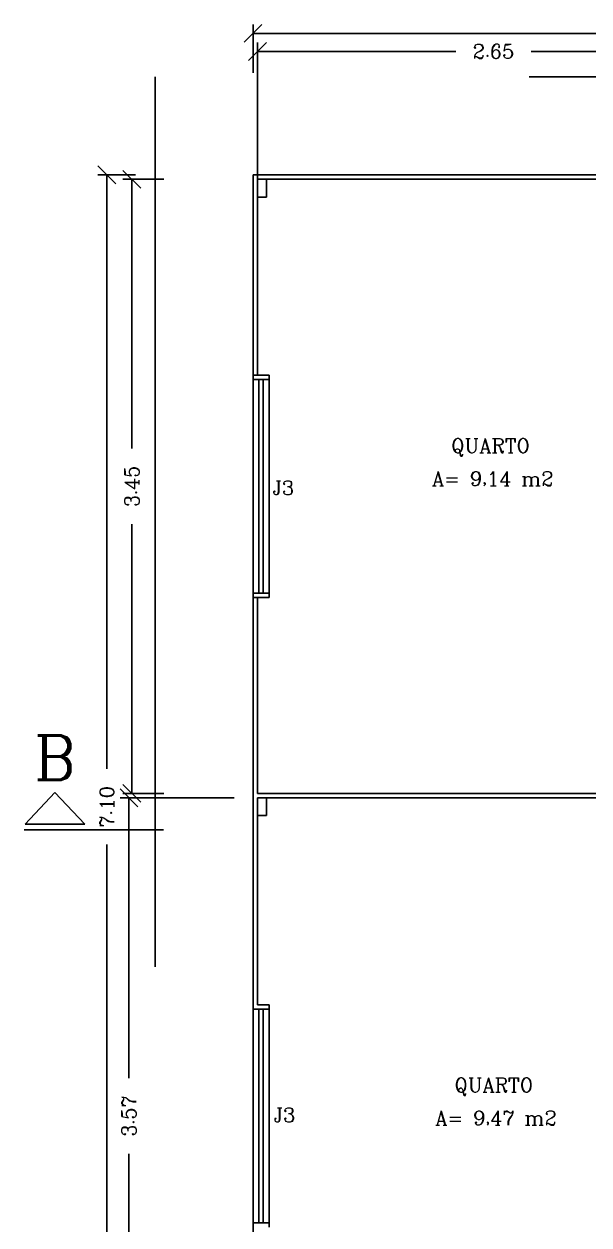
# Model space of a CAD drawing. Extents: x -7 to 295, y -11 to 39.
# Drawn here: x 156.5 to 159.67, y 18.77 to 25.52 of the extents above; entities that cross this region are included whole.
import ezdxf
from ezdxf.enums import TextEntityAlignment as Align

# ---------------------------------------------------------------- set-up
doc = ezdxf.new("R2010")
doc.units = 0
doc.header["$LTSCALE"] = 20
doc.linetypes.add('DASHED2', pattern=[0.375, 0.25, -0.125])
doc.layers.get('0').update_dxf_attribs({"linetype": 'CONTINUOUS'})
doc.layers.get('DEFPOINTS').update_dxf_attribs({"linetype": 'CONTINUOUS'})
for name, color, linetype in [('CORTES', 6, 'CONTINUOUS'), ('COTAS', 244, 'CONTINUOUS'), ('DIM', 244, 'CONTINUOUS'), ('JANELA', 5, 'CONTINUOUS'), ('PAREDE', 250, 'CONTINUOUS'), ('TEXTO', 244, 'CONTINUOUS'), ('VISTAP', 244, 'CONTINUOUS')]:
    doc.layers.add(name, color=color, linetype=linetype)
doc.styles.add('ROMANC', font='romanc.shx', dxfattribs={"height": 0.08})
doc.dimstyles.new('ROMANC', dxfattribs={"dimtxt": 0.1, "dimasz": 0.18, "dimexe": 0.05, "dimexo": 0.0625, "dimgap": 0.09, "dimtad": 0, "dimzin": 0, "dimtxsty": 'ROMANC', "dimblk1": 'NONE', "dimblk2": 'NONE', "dimsah": 1, "dimcen": 0.09, "dimclrd": 244, "dimclre": 244, "dimclrt": 244, "dimazin": 3, "dimtfac": 1, "dimtdec": 4, "dimtofl": 0, "dimtmove": 0, "dimatfit": 3, "dimtolj": 1, "dimtzin": 0})

# ---------------------------------------------------------------- blocks, each defined once
blk = doc.blocks.new('_OBLIQUE')
at = {"color": 0, "linetype": 'BYBLOCK'}
blk.add_line((-0.5, -0.5), (0.5, 0.5), dxfattribs=at)
blk = doc.blocks.new('*D56')
at = {"color": 244, "linetype": 'BYBLOCK'}
for p, q in [((143.3084, 11.4905), (143.3084, 11.7631)), ((149.3084, 11.4905), (149.3084, 11.7631)), ((143.3084, 11.7131), (146.0965, 11.7131)), ((149.3084, 11.7131), (146.5203, 11.7131))]:
    blk.add_line(p, q, dxfattribs=at)
at = {"layer": 'DEFPOINTS', "color": 0, "linetype": 'BYBLOCK'}
for p in [(149.3084, 11.7131), (143.3084, 11.428), (149.3084, 11.428)]:
    blk.add_point(p, dxfattribs=at)
at = {"color": 244, "linetype": 'BYBLOCK', "xscale": 0.1, "yscale": 0.1, "zscale": 0.1, "rotation": 180}
blk.add_blockref('_OBLIQUE', (143.3084, 11.7131), dxfattribs=at)
at = {"color": 244, "linetype": 'BYBLOCK', "xscale": 0.1, "yscale": 0.1, "zscale": 0.1}
blk.add_blockref('_OBLIQUE', (149.3084, 11.7131), dxfattribs=at)
at = {"color": 244, "linetype": 'BYBLOCK', "insert": (146.3084, 11.7131), "char_height": 0.08, "attachment_point": 5, "style": 'ROMANC'}
blk.add_mtext('\\A1;6.00', dxfattribs=at)
blk = doc.blocks.new('*D57')
at = {"color": 244, "linetype": 'BYBLOCK'}
for p, q in [((143.3334, 11.4655), (143.3334, 12.3611)), ((145.9834, 11.4655), (145.9834, 12.3611)), ((143.3334, 12.3111), (144.4465, 12.3111)), ((145.9834, 12.3111), (144.8703, 12.3111))]:
    blk.add_line(p, q, dxfattribs=at)
at = {"layer": 'DEFPOINTS', "color": 0, "linetype": 'BYBLOCK'}
for p in [(145.9834, 12.3111), (143.3334, 11.403), (145.9834, 11.403)]:
    blk.add_point(p, dxfattribs=at)
at = {"color": 244, "linetype": 'BYBLOCK', "xscale": 0.1, "yscale": 0.1, "zscale": 0.1, "rotation": 180}
blk.add_blockref('_OBLIQUE', (143.3334, 12.3111), dxfattribs=at)
at = {"color": 244, "linetype": 'BYBLOCK', "xscale": 0.1, "yscale": 0.1, "zscale": 0.1}
blk.add_blockref('_OBLIQUE', (145.9834, 12.3111), dxfattribs=at)
at = {"color": 244, "linetype": 'BYBLOCK', "insert": (144.6584, 12.3111), "char_height": 0.08, "attachment_point": 5, "style": 'ROMANC'}
blk.add_mtext('\\A1;2.65', dxfattribs=at)
blk = doc.blocks.new('*D59')
at = {"color": 244, "linetype": 'BYBLOCK'}
for p, q in [((143.2459, 11.428), (143.0361, 11.428)), ((143.0861, 11.428), (143.0861, 8.0899)), ((143.0861, 4.328), (143.0861, 7.6661)), ((143.2459, 4.328), (143.0361, 4.328))]:
    blk.add_line(p, q, dxfattribs=at)
at = {"layer": 'DEFPOINTS', "color": 0, "linetype": 'BYBLOCK'}
for p in [(143.3084, 11.428), (143.0861, 4.328), (143.3084, 4.328)]:
    blk.add_point(p, dxfattribs=at)
at = {"color": 244, "linetype": 'BYBLOCK', "xscale": 0.1, "yscale": 0.1, "zscale": 0.1}
for p, rotation in [((143.0861, 11.428), 90), ((143.0861, 4.328), 270)]:
    blk.add_blockref('_OBLIQUE', p, dxfattribs=dict(at, rotation=rotation))
at = {"color": 244, "linetype": 'BYBLOCK', "insert": (143.0861, 7.878), "char_height": 0.08, "attachment_point": 5, "rotation": 90, "style": 'ROMANC'}
blk.add_mtext('\\A1;7.10', dxfattribs=at)
blk = doc.blocks.new('*D61')
at = {"color": 244, "linetype": 'BYBLOCK'}
for p, q in [((143.2709, 11.403), (143.0413, 11.403)), ((143.0913, 11.403), (143.0913, 9.8899)), ((143.0913, 7.953), (143.0913, 9.4661)), ((143.2709, 7.953), (143.0413, 7.953))]:
    blk.add_line(p, q, dxfattribs=at)
at = {"layer": 'DEFPOINTS', "color": 0, "linetype": 'BYBLOCK'}
for p in [(143.3334, 11.403), (143.0913, 7.953), (143.3334, 7.953)]:
    blk.add_point(p, dxfattribs=at)
at = {"color": 244, "linetype": 'BYBLOCK', "xscale": 0.1, "yscale": 0.1, "zscale": 0.1}
for p, rotation in [((143.0913, 11.403), 90), ((143.0913, 7.953), 270)]:
    blk.add_blockref('_OBLIQUE', p, dxfattribs=dict(at, rotation=rotation))
at = {"color": 244, "linetype": 'BYBLOCK', "insert": (143.0913, 9.678), "char_height": 0.08, "attachment_point": 5, "rotation": 90, "style": 'ROMANC'}
blk.add_mtext('\\A1;3.45', dxfattribs=at)
blk = doc.blocks.new('*D62')
at = {"color": 244, "linetype": 'BYBLOCK'}
for p, q in [((143.2709, 7.928), (142.6297, 7.928)), ((142.6797, 7.928), (142.6797, 6.3524)), ((142.6797, 4.353), (142.6797, 5.9286)), ((143.2709, 4.353), (142.6297, 4.353))]:
    blk.add_line(p, q, dxfattribs=at)
at = {"layer": 'DEFPOINTS', "color": 0, "linetype": 'BYBLOCK'}
for p in [(143.3334, 7.928), (142.6797, 4.353), (143.3334, 4.353)]:
    blk.add_point(p, dxfattribs=at)
at = {"color": 244, "linetype": 'BYBLOCK', "xscale": 0.1, "yscale": 0.1, "zscale": 0.1}
for p, rotation in [((142.6797, 7.928), 90), ((142.6797, 4.353), 270)]:
    blk.add_blockref('_OBLIQUE', p, dxfattribs=dict(at, rotation=rotation))
at = {"color": 244, "linetype": 'BYBLOCK', "insert": (142.6797, 6.1405), "char_height": 0.08, "attachment_point": 5, "rotation": 90, "style": 'ROMANC'}
blk.add_mtext('\\A1;3.57', dxfattribs=at)
blk = doc.blocks.new('*D220')
at = {"color": 244, "linetype": 'BYBLOCK'}
for p, q in [((159.456, 16.5318), (159.456, 16.6499)), ((159.456, 16.5999), (159.7441, 16.5999)), ((160.456, 16.5999), (160.1679, 16.5999)), ((160.456, 16.5568), (160.456, 16.6499))]:
    blk.add_line(p, q, dxfattribs=at)
at = {"layer": 'DEFPOINTS', "color": 0, "linetype": 'BYBLOCK'}
for p in [(162.9335, 20.7243), (163.651, 20.7802), (163.651, 20.7193), (160.456, 16.5999), (159.456, 16.4693), (160.456, 16.4943)]:
    blk.add_point(p, dxfattribs=at)
at = {"color": 244, "linetype": 'BYBLOCK', "xscale": 0.1, "yscale": 0.1, "zscale": 0.1, "rotation": 180}
blk.add_blockref('_OBLIQUE', (159.456, 16.5999), dxfattribs=at)
at = {"color": 244, "linetype": 'BYBLOCK', "xscale": 0.1, "yscale": 0.1, "zscale": 0.1}
blk.add_blockref('_OBLIQUE', (160.456, 16.5999), dxfattribs=at)
at = {"color": 244, "linetype": 'BYBLOCK', "char_height": 0.08, "attachment_point": 5, "style": 'ROMANC'}
for s, insert in [('\\A1;{0.75}', (163.2923, 20.7802)), ('\\A1;1.00', (159.956, 16.5999))]:
    blk.add_mtext(s, dxfattribs=dict(at, insert=insert))
blk = doc.blocks.new('*D221')
at = {"color": 244, "linetype": 'BYBLOCK'}
for p, q in [((157.781, 25.2464), (157.781, 25.519)), ((163.781, 25.2464), (163.781, 25.519)), ((157.781, 25.469), (160.5691, 25.469)), ((163.781, 25.469), (160.9929, 25.469)), ((164.5336, 23.7859), (164.6638, 23.7859)), ((164.6138, 23.7859), (164.6138, 22.8708)), ((164.6138, 21.5319), (164.6138, 22.447)), ((164.5336, 21.5319), (164.6638, 21.5319))]:
    blk.add_line(p, q, dxfattribs=at)
at = {"layer": 'DEFPOINTS', "color": 0, "linetype": 'BYBLOCK'}
for p in [(163.781, 25.469), (157.781, 25.1839), (163.781, 25.1839), (164.4711, 23.7859), (164.4711, 21.5319), (164.6138, 21.5319)]:
    blk.add_point(p, dxfattribs=at)
at = {"color": 244, "linetype": 'BYBLOCK', "xscale": 0.1, "yscale": 0.1, "zscale": 0.1}
for p, rotation in [((157.781, 25.469), 180), ((164.6138, 23.7859), 90), ((164.6138, 21.5319), 270)]:
    blk.add_blockref('_OBLIQUE', p, dxfattribs=dict(at, rotation=rotation))
blk.add_blockref('_OBLIQUE', (163.781, 25.469), dxfattribs=at)
at = {"color": 244, "linetype": 'BYBLOCK', "insert": (160.781, 25.469), "char_height": 0.08, "attachment_point": 5, "style": 'ROMANC'}
blk.add_mtext('\\A1;6.00', dxfattribs=at)
at = {"color": 244, "linetype": 'BYBLOCK', "insert": (164.6138, 22.6589), "char_height": 0.08, "attachment_point": 5, "rotation": 90, "style": 'ROMANC'}
blk.add_mtext('\\A1;2.25', dxfattribs=at)

msp = doc.modelspace()

# ---------------------------------------------------------------- linework, layer by layer
at = {"layer": 'CORTES', "linetype": 'CONTINUOUS'}
for p, q in [((156.5016, 21.0264), (156.6688, 21.2043)), ((156.8361, 21.0264), (156.6688, 21.2043)), ((156.4957, 20.9935), (157.2789, 20.9935)), ((156.5016, 21.0264), (156.8361, 21.0264))]:
    msp.add_line(p, q, dxfattribs=at)
at = {"layer": 'DIM', "color": 30, "linetype": 'DASHED2'}
for p, q in [((164.331, 25.2243), (157.231, 25.2243)), ((157.231, 25.2243), (157.231, 15.8243))]:
    msp.add_line(p, q, dxfattribs=at)
at = {"layer": 'JANELA', "color": 1}
for p, q in [((157.8135, 22.3243), (157.8135, 23.5243)), ((157.8385, 22.3243), (157.8385, 23.5243)), ((157.8135, 18.7868), (157.8135, 19.9868)), ((157.8385, 18.7868), (157.8385, 19.9868))]:
    msp.add_line(p, q, dxfattribs=at)
at = {"layer": 'PAREDE'}
for p, q in [((157.781, 24.6743), (157.781, 23.5243)), ((160.706, 24.6743), (157.781, 24.6743)), ((157.806, 24.6493), (157.806, 23.5493)), ((160.456, 24.6493), (157.806, 24.6493)), ((157.871, 23.5493), (157.871, 23.5243)), ((157.781, 22.3243), (157.781, 19.9868)), ((157.806, 22.2993), (157.806, 21.1993)), ((157.871, 22.3243), (157.871, 22.2993)), ((160.456, 21.1993), (157.806, 21.1993)), ((160.456, 21.1743), (157.806, 21.1743)), ((157.806, 21.1743), (157.806, 20.0118)), ((157.806, 19.9868), (157.781, 19.9868)), ((157.871, 20.0118), (157.871, 19.9868)), ((157.781, 18.7868), (157.781, 17.5743)), ((157.871, 18.7868), (157.871, 18.7618))]:
    msp.add_line(p, q, dxfattribs=at)
at = {"layer": 'PAREDE', "color": 250, "linetype": 'CONTINUOUS'}
for p, q in [((157.856, 24.5492), (157.856, 24.6492)), ((157.806, 24.5492), (157.856, 24.5492)), ((157.856, 21.0742), (157.856, 21.1742)), ((157.806, 21.0742), (157.856, 21.0742))]:
    msp.add_line(p, q, dxfattribs=at)
at = {"layer": 'PAREDE', "color": 250}
for p, q in [((157.781, 23.5493), (157.871, 23.5493)), ((157.781, 23.5243), (157.871, 23.5243)), ((157.781, 22.3243), (157.871, 22.3243)), ((157.781, 22.2993), (157.871, 22.2993)), ((157.781, 19.9868), (157.871, 19.9868)), ((157.806, 20.0118), (157.871, 20.0118)), ((157.781, 18.7868), (157.871, 18.7868))]:
    msp.add_line(p, q, dxfattribs=at)
at = {"layer": 'VISTAP'}
for p, q in [((157.781, 23.5243), (157.781, 22.3243)), ((157.871, 23.5243), (157.871, 22.3243)), ((157.781, 19.9868), (157.781, 18.7868)), ((157.871, 19.9868), (157.871, 18.7868))]:
    msp.add_line(p, q, dxfattribs=at)
at = {"layer": 'VISTAP', "color": 250}
msp.add_line((157.781, 18.7868), (157.806, 18.7868), dxfattribs=at)

# ---------------------------------------------------------------- texts
at = {"layer": 'CORTES', "linetype": 'CONTINUOUS', "style": 'ROMANC'}
msp.add_text('B', height=0.25, dxfattribs=at).set_placement((156.6698, 21.4002), align=Align.MIDDLE)
at = {"layer": 'TEXTO', "linetype": 'CONTINUOUS', "style": 'ROMANC'}
for s, p in [('QUARTO', (159.1139, 23.1431)), ('A= 9,14 m2', (159.1263, 22.9667)), ('QUARTO', (159.1321, 19.5515)), ('A= 9,47 m2', (159.1445, 19.3751))]:
    msp.add_text(s, height=0.08, dxfattribs=at).set_placement(p, align=Align.MIDDLE)
at = {"layer": 'TEXTO', "style": 'ROMANC'}
for p in [(157.9513, 22.9155), (157.9576, 19.3927)]:
    msp.add_text('J3', height=0.08, dxfattribs=at).set_placement(p, align=Align.MIDDLE)

# ---------------------------------------------------------------- dimensions: what is measured, and where the dimension line sits
at = {"layer": 'CORTES', "color": 1, "linetype": 'CONTINUOUS'}
dim = msp.add_linear_dim(base=(164.6138, 21.5319), p1=(164.4711, 23.7859), p2=(164.4711, 21.5319), angle=90, dimstyle='ROMANC', override={"dimasz": 0.1, "dimblk1": 'OBLIQUE', "dimblk2": 'OBLIQUE'}, dxfattribs=at)
dim.commit()
dim.dimension.update_dxf_attribs({"geometry": '*D221', "text_midpoint": (164.6138, 22.6589)})
dim = msp.add_linear_dim(base=(163.651, 20.7802), p1=(162.9335, 20.7243), p2=(163.651, 20.7193), text='{0.75}', dimstyle='ROMANC', override={"dimasz": 0.1, "dimblk1": 'OBLIQUE', "dimblk2": 'OBLIQUE', "dimse1": 1, "dimse2": 1, "dimsd1": 1, "dimsd2": 1}, dxfattribs=at)
dim.commit()
dim.dimension.update_dxf_attribs({"geometry": '*D220', "text_midpoint": (163.2923, 20.7802)})
at = {"layer": 'COTAS', "color": 244, "linetype": 'CONTINUOUS'}
for base, p1, p2, picture, middle, set_off in [((163.781, 25.469), (157.781, 25.1839), (163.781, 25.1839), '*D56', (160.781, 25.469), (14.4726, 13.7559)), ((160.456, 25.3675), (157.806, 24.4594), (160.456, 24.4594), '*D57', (159.131, 25.3675), (14.4726, 13.0564))]:
    dim = msp.add_linear_dim(base=base, p1=p1, p2=p2, dimstyle='ROMANC', override={"dimasz": 0.1, "dimblk1": 'OBLIQUE', "dimblk2": 'OBLIQUE'}, dxfattribs=at)
    dim.commit()
    dim.dimension.update_dxf_attribs({"geometry": picture, "text_midpoint": middle, "insert": set_off})
for base, p1, p2, picture, middle, set_off in [((156.9607, 17.5743), (157.1829, 24.6743), (157.1829, 17.5743), '*D59', (156.9607, 21.1243), (13.8746, 13.2462)), ((157.101, 21.1993), (157.3432, 24.6493), (157.3432, 21.1993), '*D61', (157.101, 22.9243), (14.0098, 13.2462)), ((157.0848152634, 17.5992512757), (157.7385000956, 21.1742512757), (157.7385000956, 17.5992512757), '*D62', (157.0848152634, 19.3867512757), (14.405113742, 13.2462124641))]:
    dim = msp.add_linear_dim(base=base, p1=p1, p2=p2, angle=90, dimstyle='ROMANC', override={"dimasz": 0.1, "dimblk1": 'OBLIQUE', "dimblk2": 'OBLIQUE'}, dxfattribs=at)
    dim.commit()
    dim.dimension.update_dxf_attribs({"geometry": picture, "text_midpoint": middle, "insert": set_off})

doc.saveas('drawing.dxf')
